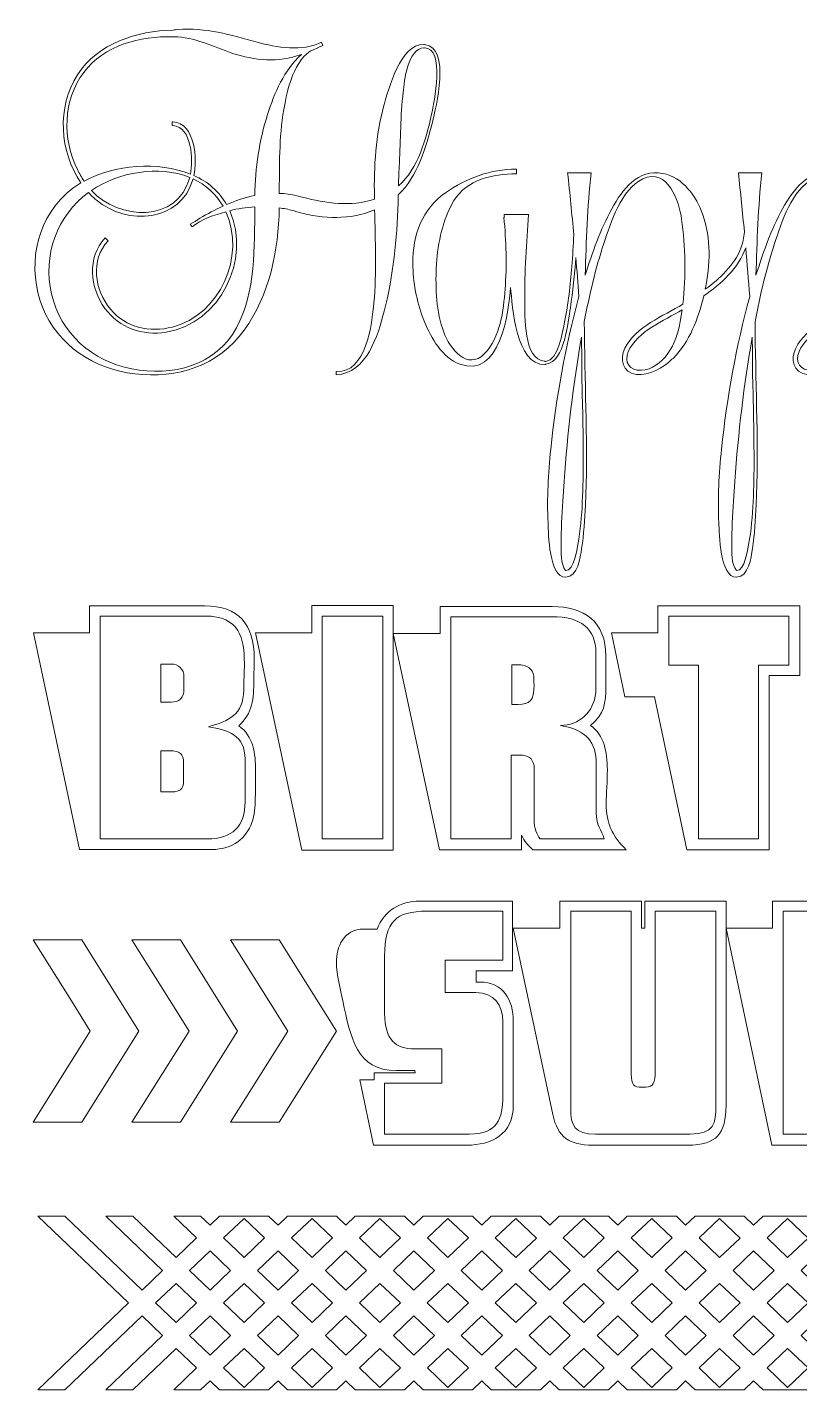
# Model space of a CAD drawing. Header units: inches. Extents: x 0.1 to 14.8, y -15.1 to -2.9.
# Drawn here: x 0.13 to 7.04, y -15.04 to -2.86 of the extents above; entities that cross this region are included whole.
import ezdxf

# ---------------------------------------------------------------- set-up
doc = ezdxf.new("R2010")
doc.units = ezdxf.units.IN
doc.header["$MEASUREMENT"] = 0
doc.layers.add('Layer 1', color=7, linetype='Continuous')

# ---------------------------------------------------------------- blocks, each defined once
blk = doc.blocks.new('block 4')
at = {"layer": 'Layer 1', "lineweight": 0}
for points, knots in [([(3.237, -12.211), (3.237, -12.211), (3.602, -12.211), (3.602, -12.211), (3.602, -12.211), (3.599, -12.19), (3.599, -12.19), (3.599, -12.19), (3.433, -12.19), (3.433, -12.19), (3.077, -12.19), (3.028, -11.897), (2.956, -11.568), (2.935, -11.463), (2.899, -11.336), (2.899, -11.221), (2.899, -11.088), (2.962, -10.925), (3.143, -10.925), (3.143, -10.925), (3.264, -10.925), (3.264, -10.925), (3.324, -10.759), (3.475, -10.675), (3.641, -10.675), (3.641, -10.675), (4.475, -10.675), (4.475, -10.675), (4.475, -10.675), (4.475, -11.297), (4.475, -11.297), (4.475, -11.297), (4.148, -11.297), (4.148, -11.297), (4.148, -11.297), (4.148, -11.399), (4.148, -11.399), (4.148, -11.399), (4.182, -11.399), (4.182, -11.399), (4.39, -11.399), (4.481, -11.556), (4.481, -11.752), (4.481, -11.752), (4.481, -12.501), (4.481, -12.501), (4.481, -12.761), (4.284, -12.857), (4.067, -12.857), (4.067, -12.857), (3.231, -12.857), (3.231, -12.857), (3.231, -12.857), (3.107, -12.272), (3.107, -12.272), (3.107, -12.272), (3.237, -12.272), (3.237, -12.272), (3.237, -12.272), (3.237, -12.211), (3.237, -12.211)], [0, 0, 0, 0, 1, 1, 1, 2, 2, 2, 3, 3, 3, 4, 4, 4, 5, 5, 5, 6, 6, 6, 7, 7, 7, 8, 8, 8, 9, 9, 9, 10, 10, 10, 11, 11, 11, 12, 12, 12, 13, 13, 13, 14, 14, 14, 15, 15, 15, 16, 16, 16, 17, 17, 17, 18, 18, 18, 19, 19, 19, 20, 20, 20, 20]), ([(3.33, -12.758), (3.33, -12.758), (4.088, -12.758), (4.088, -12.758), (4.339, -12.758), (4.387, -12.625), (4.387, -12.414), (4.387, -12.414), (4.387, -11.752), (4.387, -11.752), (4.387, -11.608), (4.315, -11.493), (4.145, -11.493), (4.145, -11.493), (3.871, -11.493), (3.871, -11.493), (3.871, -11.493), (3.871, -11.203), (3.871, -11.203), (3.871, -11.203), (4.387, -11.203), (4.387, -11.203), (4.387, -11.203), (4.387, -10.765), (4.387, -10.765), (4.387, -10.765), (3.708, -10.765), (3.708, -10.765), (3.43, -10.765), (3.33, -10.859), (3.33, -11.164), (3.33, -11.164), (3.33, -11.68), (3.33, -11.68), (3.33, -11.918), (3.433, -11.997), (3.596, -11.997), (3.596, -11.997), (3.841, -11.997), (3.841, -11.997), (3.841, -11.997), (3.841, -12.302), (3.841, -12.302), (3.841, -12.302), (3.33, -12.302), (3.33, -12.302), (3.33, -12.302), (3.33, -12.758), (3.33, -12.758)], [0, 0, 0, 0, 1, 1, 1, 2, 2, 2, 3, 3, 3, 4, 4, 4, 5, 5, 5, 6, 6, 6, 7, 7, 7, 8, 8, 8, 9, 9, 9, 10, 10, 10, 11, 11, 11, 12, 12, 12, 13, 13, 13, 14, 14, 14, 15, 15, 15, 16, 16, 16, 16])]:
    blk.add_open_spline(points, degree=3, knots=knots, dxfattribs=at)
blk = doc.blocks.new('block 6')
at = {"layer": 'Layer 1', "lineweight": 0}
for points, knots in [([(6.793, -12.857), (6.793, -12.857), (6.383, -10.916), (6.383, -10.916), (6.383, -10.916), (6.799, -10.916), (6.799, -10.916), (6.799, -10.916), (6.799, -10.675), (6.799, -10.675), (6.799, -10.675), (7.871, -10.675), (7.871, -10.675), (8.128, -10.675), (8.275, -10.795), (8.275, -11.076), (8.275, -11.076), (8.275, -11.768), (8.275, -11.768), (8.275, -11.964), (8.2, -12.166), (7.992, -12.226), (7.922, -12.302), (7.801, -12.314), (7.687, -12.314), (7.629, -12.314), (7.572, -12.311), (7.524, -12.311), (7.524, -12.311), (7.524, -12.857), (7.524, -12.857), (7.524, -12.857), (6.793, -12.857), (6.793, -12.857)], [0, 0, 0, 0, 1, 1, 1, 2, 2, 2, 3, 3, 3, 4, 4, 4, 5, 5, 5, 6, 6, 6, 7, 7, 7, 8, 8, 8, 9, 9, 9, 10, 10, 10, 11, 11, 11, 11]), ([(6.893, -12.758), (6.893, -12.758), (7.433, -12.758), (7.433, -12.758), (7.433, -12.758), (7.433, -12.136), (7.433, -12.136), (7.433, -12.136), (7.88, -12.136), (7.88, -12.136), (8.076, -12.136), (8.182, -12.03), (8.182, -11.765), (8.182, -11.765), (8.182, -11.076), (8.182, -11.076), (8.182, -10.841), (8.091, -10.765), (7.871, -10.765), (7.871, -10.765), (6.893, -10.765), (6.893, -10.765), (6.893, -10.765), (6.893, -12.758), (6.893, -12.758)], [0, 0, 0, 0, 1, 1, 1, 2, 2, 2, 3, 3, 3, 4, 4, 4, 5, 5, 5, 6, 6, 6, 7, 7, 7, 8, 8, 8, 8])]:
    blk.add_open_spline(points, degree=3, knots=knots, dxfattribs=at)
blk = doc.blocks.new('block 8')
at = {"layer": 'Layer 1', "lineweight": 0}
for points in [[(3.407, -10.221), (2.589, -10.221), (2.176, -8.277), (2.68, -8.277), (2.68, -8.032), (3.407, -8.032), (3.407, -10.221)], [(3.314, -8.126), (2.773, -8.126), (2.773, -10.119), (3.314, -10.119), (3.314, -8.126)]]:
    blk.add_lwpolyline(points, dxfattribs=at)
blk = doc.blocks.new('block 9')
at = {"layer": 'Layer 1', "lineweight": 0}
for points, knots in [([(4.555, -10.218), (4.555, -10.218), (3.821, -10.218), (3.821, -10.218), (3.821, -10.218), (3.407, -8.283), (3.407, -8.283), (3.407, -8.283), (3.827, -8.283), (3.827, -8.283), (3.827, -8.283), (3.827, -8.041), (3.827, -8.041), (3.827, -8.041), (4.829, -8.041), (4.829, -8.041), (5.113, -8.041), (5.309, -8.174), (5.309, -8.485), (5.309, -8.485), (5.309, -8.748), (5.309, -8.748), (5.309, -8.911), (5.294, -9.002), (5.171, -9.104), (5.294, -9.192), (5.322, -9.34), (5.322, -9.5), (5.322, -9.602), (5.312, -9.708), (5.312, -9.808), (5.312, -9.98), (5.364, -10.088), (5.491, -10.218), (5.491, -10.218), (4.657, -10.218), (4.657, -10.218), (4.612, -10.176), (4.582, -10.143), (4.555, -10.085), (4.555, -10.085), (4.555, -10.218), (4.555, -10.218)], [0, 0, 0, 0, 1, 1, 1, 2, 2, 2, 3, 3, 3, 4, 4, 4, 5, 5, 5, 6, 6, 6, 7, 7, 7, 8, 8, 8, 9, 9, 9, 10, 10, 10, 11, 11, 11, 12, 12, 12, 13, 13, 13, 14, 14, 14, 14]), ([(4.54, -9.37), (4.615, -9.37), (4.651, -9.394), (4.666, -9.463), (4.666, -9.463), (4.666, -9.946), (4.666, -9.946), (4.666, -10.028), (4.691, -10.076), (4.721, -10.119), (4.721, -10.119), (5.294, -10.119), (5.294, -10.119), (5.267, -10.034), (5.222, -10.004), (5.222, -9.883), (5.222, -9.883), (5.222, -9.451), (5.222, -9.451), (5.222, -9.255), (5.143, -9.149), (4.902, -9.104), (5.071, -9.104), (5.198, -8.989), (5.219, -8.811), (5.219, -8.811), (5.219, -8.452), (5.219, -8.452), (5.219, -8.241), (5.086, -8.132), (4.826, -8.132), (4.826, -8.132), (3.921, -8.132), (3.921, -8.132), (3.921, -8.132), (3.921, -10.119), (3.921, -10.119), (3.921, -10.119), (4.461, -10.119), (4.461, -10.119), (4.461, -10.119), (4.461, -9.37), (4.461, -9.37), (4.461, -9.37), (4.54, -9.37), (4.54, -9.37)], [0, 0, 0, 0, 1, 1, 1, 2, 2, 2, 3, 3, 3, 4, 4, 4, 5, 5, 5, 6, 6, 6, 7, 7, 7, 8, 8, 8, 9, 9, 9, 10, 10, 10, 11, 11, 11, 12, 12, 12, 13, 13, 13, 14, 14, 14, 15, 15, 15, 15])]:
    blk.add_open_spline(points, degree=3, knots=knots, dxfattribs=at)
blk = doc.blocks.new('block 10')
at = {"layer": 'Layer 1', "lineweight": 0}
for points in [[(6.768, -10.218), (6.034, -10.218), (5.744, -8.848), (5.479, -8.848), (5.358, -8.277), (5.774, -8.277), (5.774, -8.035), (7.042, -8.035), (7.042, -8.657), (6.768, -8.657), (6.768, -10.218)], [(6.674, -8.564), (6.946, -8.564), (6.946, -8.126), (5.871, -8.126), (5.871, -8.564), (6.137, -8.564), (6.137, -10.119), (6.674, -10.119), (6.674, -8.564)]]:
    blk.add_lwpolyline(points, dxfattribs=at)
blk = doc.blocks.new('block 11')
at = {"layer": 'Layer 1', "lineweight": 0}
for points in [[(4.834, -12.583), (4.834, -12.583), (4.481, -10.916), (4.481, -10.916), (4.481, -10.916), (4.897, -10.916), (4.897, -10.916), (4.897, -10.916), (4.897, -10.675), (4.897, -10.675), (4.897, -10.675), (5.628, -10.675), (5.628, -10.675), (5.628, -10.675), (5.628, -10.916), (5.628, -10.916), (5.628, -10.916), (5.658, -10.916), (5.658, -10.916), (5.658, -10.916), (5.658, -10.675), (5.658, -10.675), (5.658, -10.675), (6.383, -10.675), (6.383, -10.675), (6.383, -10.675), (6.383, -12.504), (6.383, -12.504), (6.383, -12.752), (6.301, -12.857), (6.041, -12.857), (6.041, -12.857), (5.19, -12.857), (5.19, -12.857), (4.982, -12.857), (4.879, -12.788), (4.834, -12.583)], [(4.994, -12.528), (4.994, -12.685), (5.03, -12.758), (5.217, -12.758), (5.217, -12.758), (6.063, -12.758), (6.063, -12.758), (6.277, -12.758), (6.292, -12.664), (6.292, -12.501), (6.292, -12.501), (6.292, -10.765), (6.292, -10.765), (6.292, -10.765), (5.749, -10.765), (5.749, -10.765), (5.749, -10.765), (5.749, -12.193), (5.749, -12.193), (5.749, -12.299), (5.733, -12.338), (5.667, -12.338), (5.667, -12.338), (5.607, -12.338), (5.607, -12.338), (5.546, -12.338), (5.534, -12.29), (5.534, -12.187), (5.534, -12.187), (5.534, -10.765), (5.534, -10.765), (5.534, -10.765), (4.994, -10.765), (4.994, -10.765), (4.994, -10.765), (4.994, -12.528), (4.994, -12.528)]]:
    blk.add_open_spline(points, degree=3, knots=[0, 0, 0, 0, 1, 1, 1, 2, 2, 2, 3, 3, 3, 4, 4, 4, 5, 5, 5, 6, 6, 6, 7, 7, 7, 8, 8, 8, 9, 9, 9, 10, 10, 10, 11, 11, 11, 12, 12, 12, 12], dxfattribs=at)
blk = doc.blocks.new('block 15')
at = {"layer": 'Layer 1', "lineweight": 0}
for points, knots in [([(3.875, -4.341), (4.06, -4.21), (4.282, -4.13), (4.508, -4.13), (4.508, -4.13), (4.508, -4.172), (4.508, -4.172), (4.298, -4.172), (4.068, -4.222), (3.95, -4.412), (3.851, -4.573), (3.806, -4.791), (3.794, -4.978), (3.794, -4.978), (3.794, -4.992), (3.794, -4.992), (3.794, -4.992), (3.792, -5.006), (3.792, -5.006), (3.784, -5.198), (3.792, -5.405), (3.859, -5.588), (3.911, -5.733), (4.07, -5.937), (4.224, -5.78), (4.365, -5.637), (4.393, -5.393), (4.407, -5.204), (4.425, -4.99), (4.417, -4.776), (4.397, -4.561), (4.397, -4.561), (4.401, -4.561), (4.401, -4.561), (4.399, -4.553), (4.399, -4.545), (4.399, -4.535), (4.399, -4.535), (4.618, -4.535), (4.618, -4.535), (4.6, -4.791), (4.58, -5.048), (4.584, -5.306), (4.586, -5.437), (4.568, -5.832), (4.763, -5.848), (4.763, -5.848), (4.765, -5.85), (4.765, -5.85), (4.765, -5.85), (4.772, -5.85), (4.772, -5.85), (4.886, -5.842), (4.923, -5.578), (4.939, -5.498), (4.973, -5.333), (4.991, -5.167), (5.005, -5), (5.011, -4.906), (5.018, -4.811), (5.022, -4.717), (5.005, -4.532), (4.987, -4.348), (4.967, -4.164), (4.967, -4.164), (5.176, -4.164), (5.176, -4.164), (5.144, -4.468), (5.132, -4.774), (5.124, -5.079), (5.187, -4.877), (5.259, -4.672), (5.362, -4.484), (5.456, -4.313), (5.596, -4.126), (5.817, -4.168), (5.998, -4.202), (6.119, -4.376), (6.176, -4.539), (6.25, -4.75), (6.242, -4.988), (6.198, -5.204), (6.327, -5.109), (6.456, -4.992), (6.516, -4.837), (6.533, -4.791), (6.544, -4.741), (6.547, -4.692), (6.531, -4.516), (6.513, -4.34), (6.494, -4.164), (6.494, -4.164), (6.702, -4.164), (6.702, -4.164), (6.671, -4.468), (6.659, -4.774), (6.651, -5.079), (6.714, -4.877), (6.786, -4.672), (6.889, -4.484), (6.982, -4.313), (7.123, -4.126), (7.344, -4.168), (7.524, -4.202), (7.646, -4.376), (7.703, -4.539), (7.777, -4.75), (7.769, -4.988), (7.725, -5.204), (7.854, -5.109), (7.983, -4.992), (8.043, -4.837), (8.059, -4.794), (8.069, -4.748), (8.073, -4.702), (8.071, -4.665), (8.069, -4.628), (8.067, -4.591), (8.067, -4.591), (8.049, -4.269), (8.049, -4.269), (8.049, -4.269), (8.041, -4.164), (8.041, -4.164), (8.041, -4.164), (8.261, -4.164), (8.261, -4.164), (8.261, -4.164), (8.245, -4.378), (8.245, -4.378), (8.225, -4.66), (8.204, -4.944), (8.211, -5.23), (8.217, -5.405), (8.219, -5.824), (8.476, -5.834), (8.476, -5.834), (8.487, -5.834), (8.487, -5.834), (8.698, -5.826), (8.771, -5.425), (8.807, -5.274), (8.863, -5.026), (8.892, -4.774), (8.912, -4.523), (8.912, -4.523), (8.902, -4.384), (8.902, -4.384), (8.902, -4.384), (8.883, -4.152), (8.883, -4.152), (8.883, -4.152), (9.101, -4.152), (9.101, -4.152), (9.095, -4.228), (9.089, -4.305), (9.085, -4.382), (9.085, -4.382), (9.077, -4.498), (9.077, -4.498), (9.077, -4.498), (9.071, -4.613), (9.071, -4.613), (9.061, -4.768), (9.055, -4.92), (9.049, -5.075), (9.049, -5.075), (9.041, -5.306), (9.041, -5.306), (9.041, -5.306), (9.031, -5.538), (9.031, -5.538), (9.029, -5.677), (9.039, -5.816), (9.039, -5.955), (9.341, -5.625), (9.421, -5.095), (9.409, -4.666), (9.409, -4.666), (9.438, -4.664), (9.438, -4.664), (9.45, -5.111), (9.365, -5.667), (9.041, -5.999), (9.043, -6.35), (9.045, -6.709), (8.986, -7.059), (8.938, -7.351), (8.797, -7.766), (8.418, -7.694), (8.059, -7.627), (8.059, -7.093), (8.14, -6.826), (8.237, -6.513), (8.479, -6.259), (8.785, -6.142), (8.785, -6.142), (8.799, -6.136), (8.799, -6.136), (8.877, -6.106), (8.946, -6.048), (9.006, -5.991), (9.004, -5.762), (9, -5.536), (8.98, -5.308), (8.98, -5.308), (8.96, -5.077), (8.96, -5.077), (8.96, -5.077), (8.932, -4.748), (8.932, -4.748), (8.908, -4.968), (8.875, -5.189), (8.817, -5.401), (8.775, -5.556), (8.692, -5.868), (8.489, -5.873), (8.489, -5.873), (8.481, -5.873), (8.481, -5.873), (8.243, -5.873), (8.176, -5.532), (8.142, -5.353), (8.111, -5.185), (8.094, -5.014), (8.082, -4.844), (8.017, -5.02), (7.862, -5.158), (7.711, -5.264), (7.663, -5.459), (7.584, -5.679), (7.437, -5.822), (7.437, -5.822), (7.427, -5.83), (7.427, -5.83), (7.346, -5.905), (7.225, -5.979), (7.107, -5.965), (6.984, -5.951), (6.957, -5.83), (7.006, -5.731), (7.104, -5.538), (7.348, -5.445), (7.524, -5.337), (7.552, -5.085), (7.546, -4.827), (7.512, -4.577), (7.491, -4.42), (7.389, -4.114), (7.165, -4.218), (6.972, -4.309), (6.879, -4.609), (6.818, -4.795), (6.742, -5.022), (6.689, -5.256), (6.643, -5.492), (6.645, -6.008), (6.673, -6.525), (6.657, -7.043), (6.657, -7.043), (6.653, -7.132), (6.653, -7.132), (6.647, -7.263), (6.639, -7.394), (6.619, -7.523), (6.607, -7.601), (6.587, -7.775), (6.478, -7.779), (6.325, -7.781), (6.323, -7.39), (6.319, -7.293), (6.307, -7.073), (6.321, -6.852), (6.343, -6.634), (6.391, -6.173), (6.474, -5.715), (6.595, -5.268), (6.584, -5.123), (6.572, -4.978), (6.559, -4.833), (6.497, -5.014), (6.339, -5.156), (6.184, -5.264), (6.137, -5.459), (6.057, -5.679), (5.91, -5.822), (5.91, -5.822), (5.9, -5.83), (5.9, -5.83), (5.819, -5.905), (5.698, -5.979), (5.581, -5.965), (5.458, -5.951), (5.43, -5.83), (5.479, -5.731), (5.577, -5.538), (5.821, -5.445), (5.998, -5.337), (6.025, -5.085), (6.019, -4.827), (5.986, -4.577), (5.964, -4.42), (5.863, -4.114), (5.638, -4.218), (5.446, -4.309), (5.352, -4.609), (5.291, -4.795), (5.215, -5.022), (5.162, -5.256), (5.116, -5.492), (5.118, -6.008), (5.146, -6.525), (5.13, -7.043), (5.13, -7.043), (5.126, -7.132), (5.126, -7.132), (5.12, -7.263), (5.112, -7.394), (5.092, -7.523), (5.08, -7.601), (5.06, -7.775), (4.951, -7.779), (4.798, -7.781), (4.796, -7.39), (4.792, -7.293), (4.78, -7.073), (4.794, -6.852), (4.816, -6.634), (4.864, -6.173), (4.947, -5.715), (5.068, -5.268), (5.06, -5.152), (5.05, -5.035), (5.04, -4.919), (5.029, -5.071), (5.014, -5.222), (4.991, -5.371), (4.971, -5.494), (4.941, -5.85), (4.774, -5.875), (4.774, -5.875), (4.772, -5.875), (4.772, -5.875), (4.772, -5.875), (4.768, -5.877), (4.768, -5.877), (4.768, -5.877), (4.763, -5.877), (4.763, -5.877), (4.504, -5.889), (4.475, -5.355), (4.455, -5.189), (4.441, -5.411), (4.363, -6.007), (4.002, -5.873), (3.845, -5.816), (3.748, -5.641), (3.686, -5.496), (3.623, -5.339), (3.589, -5.173), (3.583, -5.004), (3.583, -5.004), (3.583, -4.988), (3.583, -4.988), (3.583, -4.988), (3.581, -4.972), (3.581, -4.972), (3.581, -4.72), (3.665, -4.488), (3.875, -4.341)], [0, 0, 0, 0, 1, 1, 1, 2, 2, 2, 3, 3, 3, 4, 4, 4, 5, 5, 5, 6, 6, 6, 7, 7, 7, 8, 8, 8, 9, 9, 9, 10, 10, 10, 11, 11, 11, 12, 12, 12, 13, 13, 13, 14, 14, 14, 15, 15, 15, 16, 16, 16, 17, 17, 17, 18, 18, 18, 19, 19, 19, 20, 20, 20, 21, 21, 21, 22, 22, 22, 23, 23, 23, 24, 24, 24, 25, 25, 25, 26, 26, 26, 27, 27, 27, 28, 28, 28, 29, 29, 29, 30, 30, 30, 31, 31, 31, 32, 32, 32, 33, 33, 33, 34, 34, 34, 35, 35, 35, 36, 36, 36, 37, 37, 37, 38, 38, 38, 39, 39, 39, 40, 40, 40, 41, 41, 41, 42, 42, 42, 43, 43, 43, 44, 44, 44, 45, 45, 45, 46, 46, 46, 47, 47, 47, 48, 48, 48, 49, 49, 49, 50, 50, 50, 51, 51, 51, 52, 52, 52, 53, 53, 53, 54, 54, 54, 55, 55, 55, 56, 56, 56, 57, 57, 57, 58, 58, 58, 59, 59, 59, 60, 60, 60, 61, 61, 61, 62, 62, 62, 63, 63, 63, 64, 64, 64, 65, 65, 65, 66, 66, 66, 67, 67, 67, 68, 68, 68, 69, 69, 69, 70, 70, 70, 71, 71, 71, 72, 72, 72, 73, 73, 73, 74, 74, 74, 75, 75, 75, 76, 76, 76, 77, 77, 77, 78, 78, 78, 79, 79, 79, 80, 80, 80, 81, 81, 81, 82, 82, 82, 83, 83, 83, 84, 84, 84, 85, 85, 85, 86, 86, 86, 87, 87, 87, 88, 88, 88, 89, 89, 89, 90, 90, 90, 91, 91, 91, 92, 92, 92, 93, 93, 93, 94, 94, 94, 95, 95, 95, 96, 96, 96, 97, 97, 97, 98, 98, 98, 99, 99, 99, 100, 100, 100, 101, 101, 101, 102, 102, 102, 103, 103, 103, 104, 104, 104, 105, 105, 105, 106, 106, 106, 107, 107, 107, 108, 108, 108, 109, 109, 109, 110, 110, 110, 111, 111, 111, 112, 112, 112, 113, 113, 113, 114, 114, 114, 115, 115, 115, 116, 116, 116, 117, 117, 117, 118, 118, 118, 119, 119, 119, 120, 120, 120, 121, 121, 121, 122, 122, 122, 123, 123, 123, 123]), ([(5.992, -5.387), (5.829, -5.486), (5.591, -5.578), (5.509, -5.762), (5.467, -5.858), (5.523, -5.935), (5.626, -5.929), (5.722, -5.925), (5.801, -5.858), (5.857, -5.788), (5.857, -5.788), (5.863, -5.778), (5.863, -5.778), (5.924, -5.697), (5.954, -5.592), (5.974, -5.492), (5.974, -5.492), (5.992, -5.387), (5.992, -5.387)], [0, 0, 0, 0, 1, 1, 1, 2, 2, 2, 3, 3, 3, 4, 4, 4, 5, 5, 5, 6, 6, 6, 6]), ([(7.518, -5.387), (7.356, -5.486), (7.117, -5.578), (7.036, -5.762), (6.994, -5.858), (7.05, -5.935), (7.153, -5.929), (7.248, -5.925), (7.328, -5.858), (7.383, -5.788), (7.383, -5.788), (7.389, -5.778), (7.389, -5.778), (7.451, -5.697), (7.481, -5.592), (7.501, -5.492), (7.501, -5.492), (7.518, -5.387), (7.518, -5.387)], [0, 0, 0, 0, 1, 1, 1, 2, 2, 2, 3, 3, 3, 4, 4, 4, 5, 5, 5, 6, 6, 6, 6]), ([(5.09, -5.633), (5.017, -6.058), (4.965, -6.489), (4.935, -6.922), (4.935, -6.922), (4.923, -7.098), (4.923, -7.098), (4.915, -7.228), (4.908, -7.355), (4.91, -7.484), (4.91, -7.549), (4.902, -7.662), (4.949, -7.718), (4.949, -7.718), (4.951, -7.718), (4.951, -7.718), (5.023, -7.724), (5.05, -7.529), (5.058, -7.486), (5.082, -7.361), (5.092, -7.233), (5.098, -7.106), (5.112, -6.844), (5.106, -6.584), (5.102, -6.322), (5.102, -6.322), (5.098, -6.142), (5.098, -6.142), (5.098, -6.142), (5.094, -5.963), (5.094, -5.963), (5.092, -5.852), (5.094, -5.742), (5.09, -5.633)], [0, 0, 0, 0, 1, 1, 1, 2, 2, 2, 3, 3, 3, 4, 4, 4, 5, 5, 5, 6, 6, 6, 7, 7, 7, 8, 8, 8, 9, 9, 9, 10, 10, 10, 11, 11, 11, 11]), ([(6.617, -5.633), (6.544, -6.058), (6.492, -6.489), (6.462, -6.922), (6.462, -6.922), (6.45, -7.098), (6.45, -7.098), (6.442, -7.228), (6.434, -7.355), (6.436, -7.484), (6.436, -7.549), (6.428, -7.662), (6.476, -7.718), (6.476, -7.718), (6.478, -7.718), (6.478, -7.718), (6.55, -7.724), (6.577, -7.529), (6.585, -7.486), (6.609, -7.361), (6.619, -7.233), (6.625, -7.106), (6.639, -6.844), (6.633, -6.584), (6.629, -6.322), (6.629, -6.322), (6.625, -6.142), (6.625, -6.142), (6.625, -6.142), (6.621, -5.963), (6.621, -5.963), (6.619, -5.852), (6.621, -5.742), (6.617, -5.633)], [0, 0, 0, 0, 1, 1, 1, 2, 2, 2, 3, 3, 3, 4, 4, 4, 5, 5, 5, 6, 6, 6, 7, 7, 7, 8, 8, 8, 9, 9, 9, 10, 10, 10, 11, 11, 11, 11]), ([(9.006, -6.032), (8.966, -6.068), (8.922, -6.1), (8.877, -6.128), (8.877, -6.128), (8.825, -6.155), (8.825, -6.155), (8.581, -6.29), (8.438, -6.513), (8.348, -6.773), (8.271, -6.993), (8.18, -7.335), (8.313, -7.553), (8.378, -7.66), (8.505, -7.688), (8.618, -7.648), (8.746, -7.603), (8.823, -7.49), (8.873, -7.368), (8.986, -7.087), (8.994, -6.763), (9.004, -6.463), (9.008, -6.318), (9.008, -6.175), (9.006, -6.032)], [0, 0, 0, 0, 1, 1, 1, 2, 2, 2, 3, 3, 3, 4, 4, 4, 5, 5, 5, 6, 6, 6, 7, 7, 7, 8, 8, 8, 8])]:
    blk.add_open_spline(points, degree=3, knots=knots, dxfattribs=at)
blk = doc.blocks.new('block 16')
at = {"layer": 'Layer 1', "lineweight": 0}
for points, knots in [([(0.603, -10.215), (0.603, -10.215), (0.189, -8.277), (0.189, -8.277), (0.189, -8.277), (0.69, -8.277), (0.69, -8.277), (0.69, -8.277), (0.69, -8.035), (0.69, -8.035), (0.69, -8.035), (1.723, -8.035), (1.723, -8.035), (2.022, -8.035), (2.164, -8.198), (2.164, -8.506), (2.164, -8.573), (2.161, -8.636), (2.161, -8.7), (2.161, -8.863), (2.149, -8.999), (2.025, -9.107), (2.158, -9.201), (2.176, -9.355), (2.176, -9.509), (2.176, -9.605), (2.176, -9.702), (2.173, -9.786), (2.173, -9.934), (2.124, -10.079), (1.995, -10.161), (1.922, -10.203), (1.841, -10.215), (1.762, -10.215), (1.762, -10.215), (0.603, -10.215), (0.603, -10.215)], [0, 0, 0, 0, 1, 1, 1, 2, 2, 2, 3, 3, 3, 4, 4, 4, 5, 5, 5, 6, 6, 6, 7, 7, 7, 8, 8, 8, 9, 9, 9, 10, 10, 10, 11, 11, 11, 12, 12, 12, 12]), ([(0.787, -10.119), (0.787, -10.119), (1.744, -10.119), (1.744, -10.119), (1.97, -10.119), (2.082, -10.007), (2.082, -9.786), (2.082, -9.786), (2.082, -9.406), (2.082, -9.406), (2.082, -9.192), (1.931, -9.143), (1.756, -9.116), (1.931, -9.065), (2.07, -9.008), (2.07, -8.79), (2.07, -8.712), (2.076, -8.63), (2.076, -8.549), (2.076, -8.328), (2.034, -8.126), (1.723, -8.126), (1.723, -8.126), (0.787, -8.126), (0.787, -8.126), (0.787, -8.126), (0.787, -10.119), (0.787, -10.119)], [0, 0, 0, 0, 1, 1, 1, 2, 2, 2, 3, 3, 3, 4, 4, 4, 5, 5, 5, 6, 6, 6, 7, 7, 7, 8, 8, 8, 9, 9, 9, 9])]:
    blk.add_open_spline(points, degree=3, knots=knots, dxfattribs=at)
blk = doc.blocks.new('block 17')
at = {"layer": 'Layer 1', "lineweight": 0}
for points, knots in [([(0.271, -5.363), (0.134, -5.024), (0.204, -4.609), (0.476, -4.357), (0.518, -4.317), (0.565, -4.283), (0.615, -4.253), (0.424, -3.973), (0.396, -3.576), (0.583, -3.287), (0.768, -3.003), (1.115, -2.895), (1.439, -2.887), (1.439, -2.887), (1.449, -2.885), (1.449, -2.885), (1.449, -2.885), (1.459, -2.885), (1.459, -2.885), (1.459, -2.885), (1.478, -2.883), (1.478, -2.883), (1.731, -2.862), (1.951, -2.929), (2.191, -2.995), (2.358, -3.04), (2.6, -3.084), (2.765, -2.995), (2.765, -2.995), (2.777, -3.026), (2.777, -3.026), (2.761, -3.03), (2.745, -3.038), (2.731, -3.046), (2.731, -3.046), (2.731, -3.048), (2.731, -3.048), (2.541, -3.096), (2.467, -3.388), (2.437, -3.551), (2.388, -3.801), (2.39, -4.061), (2.388, -4.317), (2.388, -4.317), (2.388, -4.347), (2.388, -4.347), (2.439, -4.349), (2.493, -4.355), (2.545, -4.369), (2.545, -4.369), (2.559, -4.371), (2.559, -4.371), (2.559, -4.371), (2.582, -4.378), (2.582, -4.378), (2.582, -4.378), (2.594, -4.38), (2.594, -4.38), (2.803, -4.438), (3.031, -4.468), (3.239, -4.4), (3.239, -4.4), (3.239, -4.38), (3.239, -4.38), (3.234, -4.104), (3.249, -3.829), (3.323, -3.562), (3.365, -3.418), (3.474, -3.005), (3.68, -3.017), (3.68, -3.017), (3.688, -3.017), (3.688, -3.017), (3.926, -3.042), (3.789, -3.582), (3.758, -3.711), (3.7, -3.936), (3.627, -4.196), (3.452, -4.359), (3.452, -4.359), (3.45, -4.38), (3.45, -4.38), (3.45, -4.38), (3.45, -4.432), (3.45, -4.432), (3.44, -4.756), (3.408, -5.083), (3.327, -5.399), (3.269, -5.619), (3.172, -5.953), (2.898, -5.969), (2.898, -5.969), (2.898, -5.939), (2.898, -5.939), (3.168, -5.959), (3.216, -5.51), (3.234, -5.327), (3.259, -5.052), (3.247, -4.772), (3.241, -4.494), (3.025, -4.587), (2.781, -4.577), (2.559, -4.515), (2.559, -4.515), (2.545, -4.512), (2.545, -4.512), (2.545, -4.512), (2.521, -4.504), (2.521, -4.504), (2.521, -4.504), (2.511, -4.5), (2.511, -4.5), (2.469, -4.49), (2.427, -4.482), (2.388, -4.476), (2.382, -4.855), (2.302, -5.258), (2.074, -5.57), (1.842, -5.891), (1.478, -6.005), (1.095, -5.961), (0.734, -5.919), (0.408, -5.707), (0.271, -5.363)], [0, 0, 0, 0, 1, 1, 1, 2, 2, 2, 3, 3, 3, 4, 4, 4, 5, 5, 5, 6, 6, 6, 7, 7, 7, 8, 8, 8, 9, 9, 9, 10, 10, 10, 11, 11, 11, 12, 12, 12, 13, 13, 13, 14, 14, 14, 15, 15, 15, 16, 16, 16, 17, 17, 17, 18, 18, 18, 19, 19, 19, 20, 20, 20, 21, 21, 21, 22, 22, 22, 23, 23, 23, 24, 24, 24, 25, 25, 25, 26, 26, 26, 27, 27, 27, 28, 28, 28, 29, 29, 29, 30, 30, 30, 31, 31, 31, 32, 32, 32, 33, 33, 33, 34, 34, 34, 35, 35, 35, 36, 36, 36, 37, 37, 37, 38, 38, 38, 39, 39, 39, 40, 40, 40, 41, 41, 41, 41]), ([(0.643, -4.238), (0.919, -4.085), (1.302, -4.061), (1.594, -4.174), (1.617, -4.057), (1.611, -3.749), (1.435, -3.741), (1.435, -3.741), (1.429, -3.741), (1.429, -3.741), (1.429, -3.741), (1.431, -3.707), (1.431, -3.707), (1.431, -3.707), (1.435, -3.707), (1.435, -3.707), (1.639, -3.717), (1.655, -4.047), (1.625, -4.188), (1.748, -4.241), (1.85, -4.329), (1.917, -4.446), (1.999, -4.412), (2.082, -4.382), (2.169, -4.365), (2.173, -4.12), (2.209, -3.876), (2.283, -3.642), (2.344, -3.451), (2.433, -3.243), (2.586, -3.106), (2.374, -3.179), (2.173, -3.161), (1.965, -3.092), (1.802, -3.036), (1.623, -2.947), (1.449, -2.947), (1.449, -2.947), (1.439, -2.947), (1.439, -2.947), (1.143, -2.941), (0.825, -3.017), (0.639, -3.265), (0.452, -3.513), (0.448, -3.862), (0.583, -4.134), (0.601, -4.17), (0.621, -4.204), (0.643, -4.238)], [0, 0, 0, 0, 1, 1, 1, 2, 2, 2, 3, 3, 3, 4, 4, 4, 5, 5, 5, 6, 6, 6, 7, 7, 7, 8, 8, 8, 9, 9, 9, 10, 10, 10, 11, 11, 11, 12, 12, 12, 13, 13, 13, 14, 14, 14, 15, 15, 15, 16, 16, 16, 16]), ([(3.454, -4.281), (3.629, -4.126), (3.704, -3.858), (3.75, -3.64), (3.77, -3.543), (3.873, -3.044), (3.686, -3.046), (3.686, -3.046), (3.682, -3.046), (3.682, -3.046), (3.537, -3.05), (3.506, -3.344), (3.496, -3.441), (3.472, -3.652), (3.472, -3.866), (3.462, -4.077), (3.458, -4.144), (3.456, -4.212), (3.454, -4.279), (3.454, -4.279), (3.454, -4.281), (3.454, -4.281)], [0, 0, 0, 0, 1, 1, 1, 2, 2, 2, 3, 3, 3, 4, 4, 4, 5, 5, 5, 6, 6, 6, 7, 7, 7, 7]), ([(0.708, -4.321), (0.954, -4.589), (1.478, -4.615), (1.588, -4.204), (1.312, -4.091), (0.95, -4.158), (0.708, -4.321)], [0, 0, 0, 0, 1, 1, 1, 2, 2, 2, 2]), ([(0.351, -5.244), (0.432, -5.598), (0.718, -5.85), (1.069, -5.917), (1.429, -5.987), (1.824, -5.887), (2.007, -5.548), (2.177, -5.226), (2.167, -4.823), (2.169, -4.47), (2.169, -4.47), (2.169, -4.468), (2.169, -4.468), (2.092, -4.472), (2.018, -4.484), (1.945, -4.502), (2.14, -4.938), (1.858, -5.51), (1.377, -5.588), (1.165, -5.621), (0.958, -5.552), (0.829, -5.375), (0.694, -5.192), (0.668, -4.92), (0.831, -4.746), (0.831, -4.746), (0.857, -4.77), (0.857, -4.77), (0.696, -4.942), (0.736, -5.212), (0.879, -5.383), (1.016, -5.548), (1.228, -5.594), (1.433, -5.542), (1.858, -5.433), (2.09, -4.907), (1.911, -4.512), (1.808, -4.539), (1.691, -4.579), (1.608, -4.647), (1.608, -4.647), (1.59, -4.623), (1.59, -4.623), (1.59, -4.623), (1.613, -4.609), (1.613, -4.609), (1.613, -4.609), (1.635, -4.597), (1.635, -4.597), (1.635, -4.597), (1.679, -4.569), (1.679, -4.569), (1.746, -4.529), (1.814, -4.494), (1.885, -4.46), (1.824, -4.355), (1.729, -4.269), (1.617, -4.218), (1.51, -4.605), (1.026, -4.639), (0.752, -4.406), (0.726, -4.386), (0.704, -4.363), (0.682, -4.339), (0.398, -4.545), (0.273, -4.905), (0.351, -5.244)], [0, 0, 0, 0, 1, 1, 1, 2, 2, 2, 3, 3, 3, 4, 4, 4, 5, 5, 5, 6, 6, 6, 7, 7, 7, 8, 8, 8, 9, 9, 9, 10, 10, 10, 11, 11, 11, 12, 12, 12, 13, 13, 13, 14, 14, 14, 15, 15, 15, 16, 16, 16, 17, 17, 17, 18, 18, 18, 19, 19, 19, 20, 20, 20, 21, 21, 21, 22, 22, 22, 22])]:
    blk.add_open_spline(points, degree=3, knots=knots, dxfattribs=at)
blk = doc.blocks.new('block 21')
at = {"layer": 'Layer 1', "lineweight": 0}
for points in [[(7.358, -14.849), (7.541, -15.024), (7.52, -15.044), (7.322, -15.044), (7.238, -14.964), (7.154, -15.044), (6.955, -15.044), (6.913, -15.044), (6.714, -15.044), (6.63, -14.964), (6.546, -15.044), (6.347, -15.044), (6.305, -15.044), (6.106, -15.044), (6.022, -14.964), (5.939, -15.044), (5.74, -15.044), (5.698, -15.044), (5.499, -15.044), (5.415, -14.964), (5.331, -15.044), (5.132, -15.044), (5.09, -15.044), (4.891, -15.044), (4.807, -14.964), (4.723, -15.044), (4.524, -15.044), (4.482, -15.044), (4.283, -15.044), (4.2, -14.964), (4.116, -15.044), (3.917, -15.044), (3.875, -15.044), (3.676, -15.044), (3.592, -14.964), (3.508, -15.044), (3.309, -15.044), (3.267, -15.044), (3.068, -15.044), (2.984, -14.964), (2.901, -15.044), (2.702, -15.044), (2.66, -15.044), (2.461, -15.044), (2.377, -14.964), (2.293, -15.044), (2.094, -15.044), (2.052, -15.044), (1.853, -15.044), (1.769, -14.964), (1.685, -15.044), (1.444, -15.044), (1.649, -14.849), (1.465, -14.674), (1.078, -15.044), (0.837, -15.044), (1.345, -14.558), (1.162, -14.383), (0.47, -15.044), (0.229, -15.044), (1.041, -14.268), (0.229, -13.492), (0.47, -13.492), (1.162, -14.153), (1.345, -13.978), (0.837, -13.492), (1.078, -13.492), (1.465, -13.863), (1.649, -13.687), (1.444, -13.492), (1.685, -13.492), (1.769, -13.572), (1.853, -13.492), (2.052, -13.492), (2.094, -13.492), (2.293, -13.492), (2.377, -13.572), (2.461, -13.492), (2.66, -13.492), (2.702, -13.492), (2.901, -13.492), (2.984, -13.572), (3.068, -13.492), (3.267, -13.492), (3.309, -13.492), (3.508, -13.492), (3.592, -13.572), (3.676, -13.492), (3.875, -13.492), (3.917, -13.492), (4.116, -13.492), (4.2, -13.572), (4.283, -13.492), (4.482, -13.492), (4.524, -13.492), (4.723, -13.492), (4.807, -13.572), (4.891, -13.492), (5.09, -13.492), (5.132, -13.492), (5.331, -13.492), (5.415, -13.572), (5.499, -13.492), (5.698, -13.492), (5.74, -13.492), (5.939, -13.492), (6.022, -13.572), (6.106, -13.492), (6.305, -13.492), (6.347, -13.492), (6.546, -13.492), (6.63, -13.572), (6.714, -13.492), (6.913, -13.492), (6.955, -13.492), (7.154, -13.492), (7.238, -13.572), (7.322, -13.492), (7.52, -13.492), (7.562, -13.492), (7.761, -13.492), (7.845, -13.572), (7.929, -13.492), (8.17, -13.492), (7.966, -13.687), (8.149, -13.863), (8.537, -13.492), (8.778, -13.492), (8.27, -13.978), (8.453, -14.153), (8.332, -14.268), (8.149, -14.093), (7.966, -14.268), (8.149, -14.443), (8.029, -14.558), (7.845, -14.383), (7.662, -14.559), (7.845, -14.734), (7.725, -14.849), (7.541, -14.674), (7.358, -14.849)], [(1.89, -13.687), (2.073, -13.863), (2.256, -13.687), (2.073, -13.512), (1.89, -13.687)], [(2.497, -13.687), (2.681, -13.863), (2.864, -13.687), (2.681, -13.512), (2.497, -13.687)], [(3.105, -13.687), (3.288, -13.863), (3.472, -13.687), (3.288, -13.512), (3.105, -13.687)], [(3.713, -13.687), (3.896, -13.863), (4.079, -13.687), (3.896, -13.512), (3.713, -13.687)], [(4.32, -13.687), (4.503, -13.863), (4.687, -13.688), (4.503, -13.512), (4.32, -13.687)], [(4.928, -13.687), (5.111, -13.863), (5.294, -13.687), (5.111, -13.512), (4.928, -13.687)], [(5.535, -13.687), (5.719, -13.863), (5.902, -13.687), (5.719, -13.512), (5.535, -13.687)], [(6.143, -13.687), (6.326, -13.863), (6.51, -13.688), (6.326, -13.512), (6.143, -13.687)], [(6.751, -13.687), (6.934, -13.863), (7.117, -13.688), (6.934, -13.512), (6.751, -13.687)], [(7.358, -13.687), (7.541, -13.863), (7.725, -13.687), (7.541, -13.512), (7.358, -13.687)], [(1.586, -13.978), (1.769, -14.153), (1.952, -13.978), (1.769, -13.803), (1.586, -13.978)], [(2.377, -14.153), (2.56, -13.978), (2.377, -13.803), (2.193, -13.978), (2.377, -14.153)], [(2.984, -14.153), (3.168, -13.978), (2.984, -13.803), (2.801, -13.978), (2.984, -14.153)], [(3.592, -14.153), (3.775, -13.978), (3.592, -13.803), (3.409, -13.978), (3.592, -14.153)], [(4.2, -14.153), (4.383, -13.978), (4.2, -13.803), (4.016, -13.978), (4.2, -14.153)], [(4.807, -14.153), (4.99, -13.978), (4.807, -13.803), (4.624, -13.978), (4.807, -14.153)], [(5.415, -14.153), (5.598, -13.978), (5.415, -13.803), (5.231, -13.978), (5.415, -14.153)], [(6.022, -14.153), (6.206, -13.978), (6.022, -13.803), (5.839, -13.978), (6.022, -14.153)], [(6.63, -14.153), (6.813, -13.978), (6.63, -13.803), (6.447, -13.978), (6.63, -14.153)], [(7.238, -14.153), (7.421, -13.978), (7.238, -13.803), (7.054, -13.978), (7.238, -14.153)], [(7.845, -13.803), (7.662, -13.978), (7.845, -14.153), (8.029, -13.978), (7.845, -13.803)], [(1.465, -14.443), (1.649, -14.268), (1.465, -14.093), (1.282, -14.268), (1.465, -14.443)], [(2.073, -14.093), (1.89, -14.268), (2.073, -14.443), (2.256, -14.268), (2.073, -14.093)], [(2.681, -14.443), (2.864, -14.268), (2.681, -14.093), (2.497, -14.268), (2.681, -14.443)], [(3.288, -14.443), (3.472, -14.268), (3.288, -14.093), (3.105, -14.268), (3.288, -14.443)], [(3.896, -14.443), (4.079, -14.268), (3.896, -14.093), (3.712, -14.268), (3.896, -14.443)], [(4.503, -14.443), (4.687, -14.268), (4.503, -14.093), (4.32, -14.268), (4.503, -14.443)], [(5.111, -14.443), (5.294, -14.268), (5.111, -14.093), (4.928, -14.268), (5.111, -14.443)], [(5.719, -14.443), (5.902, -14.268), (5.719, -14.093), (5.535, -14.268), (5.719, -14.443)], [(6.326, -14.443), (6.51, -14.268), (6.326, -14.093), (6.143, -14.268), (6.326, -14.443)], [(6.934, -14.443), (7.117, -14.268), (6.934, -14.093), (6.751, -14.268), (6.934, -14.443)], [(7.725, -14.268), (7.541, -14.093), (7.358, -14.268), (7.541, -14.443), (7.725, -14.268)], [(1.769, -14.734), (1.952, -14.558), (1.769, -14.383), (1.586, -14.558), (1.769, -14.734)], [(2.193, -14.558), (2.377, -14.734), (2.56, -14.558), (2.377, -14.383), (2.193, -14.558)], [(2.801, -14.559), (2.984, -14.734), (3.168, -14.558), (2.984, -14.383), (2.801, -14.559)], [(3.409, -14.558), (3.592, -14.734), (3.775, -14.558), (3.592, -14.383), (3.409, -14.558)], [(4.016, -14.558), (4.2, -14.734), (4.383, -14.558), (4.2, -14.383), (4.016, -14.558)], [(4.624, -14.558), (4.807, -14.734), (4.99, -14.558), (4.807, -14.383), (4.624, -14.558)], [(5.231, -14.558), (5.415, -14.734), (5.598, -14.558), (5.415, -14.383), (5.231, -14.558)], [(5.839, -14.558), (6.022, -14.734), (6.206, -14.558), (6.022, -14.383), (5.839, -14.558)], [(6.447, -14.558), (6.63, -14.734), (6.813, -14.558), (6.63, -14.383), (6.447, -14.558)], [(7.238, -14.734), (7.421, -14.558), (7.238, -14.383), (7.054, -14.558), (7.238, -14.734)], [(2.256, -14.849), (2.073, -14.674), (1.89, -14.849), (2.073, -15.024), (2.256, -14.849)], [(2.864, -14.849), (2.681, -14.674), (2.497, -14.849), (2.681, -15.024), (2.864, -14.849)], [(3.472, -14.849), (3.288, -14.674), (3.105, -14.849), (3.288, -15.024), (3.472, -14.849)], [(4.079, -14.849), (3.896, -14.674), (3.713, -14.849), (3.896, -15.024), (4.079, -14.849)], [(4.687, -14.849), (4.503, -14.674), (4.32, -14.849), (4.503, -15.024), (4.687, -14.849)], [(5.294, -14.849), (5.111, -14.674), (4.928, -14.849), (5.111, -15.024), (5.294, -14.849)], [(5.902, -14.849), (5.719, -14.674), (5.535, -14.849), (5.719, -15.024), (5.902, -14.849)], [(6.51, -14.849), (6.326, -14.674), (6.143, -14.849), (6.326, -15.024), (6.51, -14.849)], [(7.117, -14.849), (6.934, -14.674), (6.751, -14.849), (6.934, -15.024), (7.117, -14.849)]]:
    blk.add_lwpolyline(points, dxfattribs=at)

msp = doc.modelspace()

# ---------------------------------------------------------------- linework, layer by layer
at = {"layer": 'Layer 1', "lineweight": 0}
for points in [[(0.621, -12.652), (1.133, -11.837), (0.621, -11.022), (0.187, -11.022), (0.545, -11.592), (0.698, -11.837), (0.187, -12.652), (0.621, -12.652)], [(1.504, -12.652), (2.016, -11.837), (1.504, -11.022), (1.069, -11.022), (1.428, -11.592), (1.581, -11.837), (1.069, -12.652), (1.504, -12.652)], [(2.386, -12.652), (1.952, -12.652), (2.464, -11.837), (2.31, -11.592), (1.952, -11.022), (2.386, -11.022), (2.899, -11.837), (2.386, -12.652)]]:
    msp.add_lwpolyline(points, dxfattribs=at)
for points in [[(1.421, -8.555), (1.421, -8.555), (1.33, -8.555), (1.33, -8.555), (1.33, -8.555), (1.33, -8.896), (1.33, -8.896), (1.33, -8.896), (1.421, -8.896), (1.421, -8.896), (1.49, -8.896), (1.536, -8.863), (1.536, -8.775), (1.536, -8.775), (1.536, -8.672), (1.536, -8.672), (1.536, -8.6), (1.487, -8.555), (1.421, -8.555)], [(4.666, -8.742), (4.666, -8.718), (4.663, -8.697), (4.663, -8.663), (4.657, -8.6), (4.609, -8.561), (4.515, -8.561), (4.515, -8.561), (4.467, -8.561), (4.467, -8.561), (4.467, -8.561), (4.467, -8.917), (4.467, -8.917), (4.467, -8.917), (4.525, -8.917), (4.525, -8.917), (4.627, -8.917), (4.666, -8.884), (4.666, -8.742)], [(1.409, -9.331), (1.409, -9.331), (1.33, -9.331), (1.33, -9.331), (1.33, -9.331), (1.33, -9.699), (1.33, -9.699), (1.33, -9.699), (1.418, -9.699), (1.418, -9.699), (1.53, -9.699), (1.533, -9.648), (1.533, -9.578), (1.533, -9.578), (1.533, -9.433), (1.533, -9.433), (1.533, -9.361), (1.499, -9.331), (1.409, -9.331)]]:
    msp.add_open_spline(points, degree=3, knots=[0, 0, 0, 0, 1, 1, 1, 2, 2, 2, 3, 3, 3, 4, 4, 4, 5, 5, 5, 6, 6, 6, 6], dxfattribs=at)

# ---------------------------------------------------------------- block references
at = {"layer": 'Layer 1'}
for name in ['block 17', 'block 15', 'block 16', 'block 8', 'block 10', 'block 9', 'block 4', 'block 11', 'block 6', 'block 21']:
    msp.add_blockref(name, (0, 0), dxfattribs=at)

doc.saveas('drawing.dxf')
